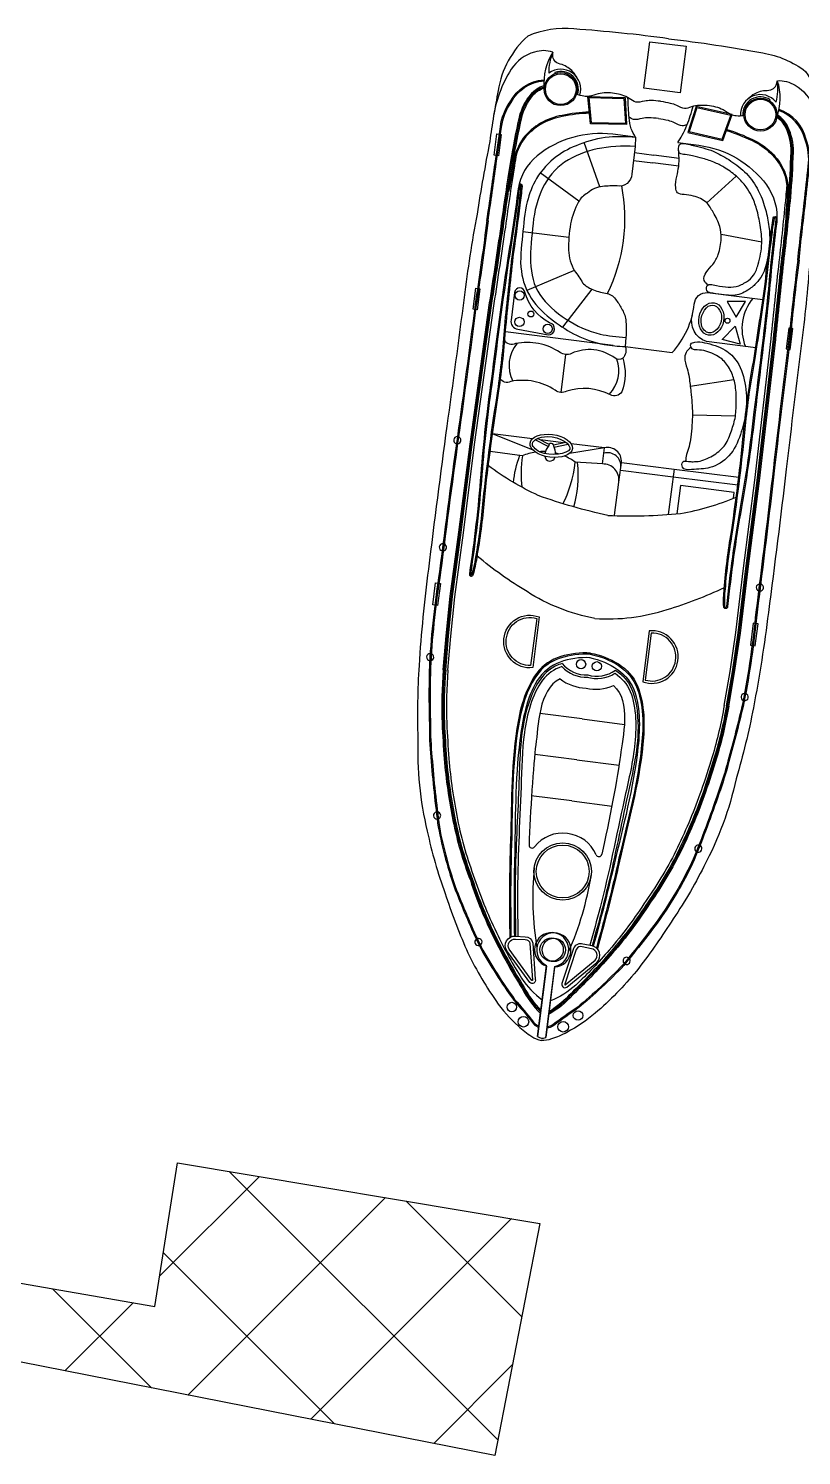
# Model space of a CAD drawing. Header units: metres. Extents: x 310965 to 313670, y 1910114 to 1912300.
# Drawn here: x 312883.7 to 313001.6, y 1912057.9 to 1912275.7 of the extents above; entities that cross this region are included whole.
import ezdxf

# ---------------------------------------------------------------- set-up
doc = ezdxf.new("R2010")
doc.units = ezdxf.units.M
doc.layers.add('C-ANNO-TABL-TTBL', color=5, linetype='Continuous')

msp = doc.modelspace()

# ---------------------------------------------------------------- linework, layer by layer
at = {"color": 32, "true_color": 0xcd6928}
for p, q in [((312964.1, 1912268.79), (312964.04, 1912268.95)), ((312996.78, 1912264.63), (312996.87, 1912264.78)), ((312970.91, 1912251.5), (312968.48, 1912258.25)), ((312976.16, 1912256.72), (312979.12, 1912256.34)), ((312976.02, 1912255.53), (312978.97, 1912255.16)), ((312982.92, 1912254.65), (312978.97, 1912255.16)), ((312982.98, 1912255.85), (312979.12, 1912256.34)), ((312967.69, 1912249.3), (312961.8, 1912253.62)), ((312991.68, 1912253.15), (312987.21, 1912249.05)), ((312966.16, 1912243.78), (312959.14, 1912244.63)), ((312995.59, 1912243.06), (312989.38, 1912244.22)), ((312966.99, 1912238.75), (312959.76, 1912235.69)), ((312969.66, 1912235.88), (312965.19, 1912230.09)), ((312972.93, 1912227.27), (312956.49, 1912229.36)), ((312965.67, 1912225.91), (312964.93, 1912220.13)), ((312991.35, 1912222.06), (312984.69, 1912221.01)), ((312991.57, 1912216.51), (312985.01, 1912216.68)), ((312960.61, 1912213.06), (312954.52, 1912213.83)), ((312960.7, 1912211.33), (312954.52, 1912213.83)), ((312963.01, 1912211.87), (312961.01, 1912212.89)), ((312963.17, 1912212.19), (312961.39, 1912213.1)), ((312965.35, 1912212.45), (312961.76, 1912212.91)), ((312963.81, 1912212.11), (312965.7, 1912212.53)), ((312963.89, 1912211.76), (312966.03, 1912212.24)), ((312971.59, 1912211.66), (312966.24, 1912210.83)), ((312971.59, 1912211.66), (312966.51, 1912212.3)), ((312971.27, 1912209.21), (312971.59, 1912211.66)), ((312982.06, 1912207.26), (312991.93, 1912206.01)), ((312982.21, 1912208.44), (312992.08, 1912207.19)), ((312968.18, 1912170.3), (312961.72, 1912171.12)), ((312968.18, 1912170.3), (312974.64, 1912169.48)), ((312967.39, 1912164.05), (312960.95, 1912164.87)), ((312967.39, 1912164.05), (312973.83, 1912163.23)), ((312966.59, 1912157.8), (312960.42, 1912158.59)), ((312966.59, 1912157.8), (312972.76, 1912157.02))]:
    msp.add_line(p, q, dxfattribs=at)
for points in [[(312981.38, 1912274.1, 0.01736), (312966.93, 1912275.59, 0.12634), (312959.9, 1912274.51, 0.172899), (312955.38, 1912266.19, 0.013884), (312954.09, 1912258.42, 0.008973), (312952.15, 1912247.34, 0.01509), (312950.18, 1912234.63, -0.002245), (312947.55, 1912214.98, 0.003342), (312944.73, 1912193.15, 0.016984), (312943.31, 1912178.48, 0.024546), (312943.13, 1912167.36, 0.067942), (312944.56, 1912153.16, 0.033948), (312947.28, 1912143.68, 0.022001), (312950.53, 1912135.12, 0.042872), (312955.02, 1912127.33, 0.059514), (312958.46, 1912123.43, 0.046364), (312960.49, 1912121.85, 0.104882), (312961.94, 1912121.26, 0.104882)], [(312981.38, 1912274.1, -0.01736), (312995.73, 1912271.93, -0.12634), (313002.27, 1912269.12, -0.172899), (313004.57, 1912259.94, -0.013884), (313003.87, 1912252.09, -0.008973), (313002.97, 1912240.88, -0.01509), (313001.7, 1912228.08, 0.002245), (312999.33, 1912208.4, -0.003342), (312996.6, 1912186.56, -0.016984), (312994.31, 1912172, -0.024546), (312991.69, 1912161.19, -0.067942), (312986.76, 1912147.8, -0.033948), (312981.75, 1912139.3, -0.022001), (312976.46, 1912131.82, -0.042872), (312970.17, 1912125.4, -0.059514), (312965.86, 1912122.48, -0.046364), (312963.5, 1912121.47, -0.104882), (312961.94, 1912121.26, -0.104882)], [(312963.71, 1912272.05, 0.164393), (312960.92, 1912272.06, 0.188684), (312957.37, 1912269.45, 0.10758), (312954.6, 1912261.87)], [(312953.66, 1912246.36, 0.002942), (312954.9, 1912255.08, -0.002013), (312955.72, 1912260.64, -0.130442), (312957.22, 1912264.48, -0.261246), (312962.36, 1912267.85, -0.209197)], [(312953.84, 1912246.33, 0.002941), (312955.07, 1912255.06, -0.002014), (312955.9, 1912260.62, -0.130992), (312957.37, 1912264.39, -0.261832), (312962.38, 1912267.68, -0.261832)], [(312997.97, 1912267.7, -0.164393), (313000.67, 1912267.01, -0.188684), (313003.45, 1912263.59, -0.10758), (313004.24, 1912255.56)], [(312947.01, 1912177.79), (312947.43, 1912183.01), (312948.07, 1912189.04), (312949.37, 1912198.81), (312951.08, 1912212.26), (312954.07, 1912233.78, 0.002601), (312955.82, 1912245.46, -0.004411), (312957.29, 1912255.38, -0.013009), (312958.62, 1912262.16, -0.113396), (312960.39, 1912265.65, -0.146005), (312962.37, 1912266.97, -1.595219)], [(312947.19, 1912177.78), (312947.6, 1912182.99), (312948.24, 1912189.01), (312949.55, 1912198.79), (312951.26, 1912212.23), (312954.25, 1912233.76, 0.002601), (312955.99, 1912245.43, -0.004411), (312957.47, 1912255.35, -0.013003), (312958.79, 1912262.12, -0.113337), (312960.52, 1912265.54, -0.144821), (312962.39, 1912266.78, -0.138987)], [(312947.37, 1912177.76), (312947.78, 1912182.98), (312948.42, 1912188.99), (312949.73, 1912198.77), (312951.43, 1912212.21), (312954.42, 1912233.73, 0.002601), (312956.17, 1912245.41, -0.00441), (312957.64, 1912255.32, -0.012997), (312958.97, 1912262.08, -0.113276), (312960.66, 1912265.42, -0.142458), (312962.41, 1912266.6, -0.142458)], [(312969.3, 1912262.92, 0.043195), (312965.13, 1912262.4, 0.183415), (312959.2, 1912258.94, 0.094511), (312957.65, 1912255.39)], [(313001.09, 1912240.32, -0.002941), (313002.08, 1912249.08, 0.002014), (313002.67, 1912254.67, 0.130992), (313002.19, 1912258.69, 0.261832), (312998.16, 1912263.13, 0.261832)], [(313001.27, 1912240.3, -0.002942), (313002.25, 1912249.06, 0.002013), (313002.84, 1912254.65, 0.130442), (313002.36, 1912258.74, 0.261246), (312998.22, 1912263.29, 0.209197)], [(312969.31, 1912262.74, 0.043334), (312965.16, 1912262.23, 0.18333), (312959.34, 1912258.83, 0.123985), (312957.63, 1912254.17, -0.015377), (312956.94, 1912250.73)], [(312990.2, 1912172.32), (312991.1, 1912177.47), (312991.99, 1912183.45), (312993.17, 1912193.25), (312994.88, 1912206.69), (312997.37, 1912228.27, -0.002601), (312998.6, 1912240.01, 0.00441), (312999.66, 1912249.98, 0.012997), (313000.06, 1912256.85, 0.113276), (312999.26, 1912260.52, 0.142458), (312997.87, 1912262.1, 0.142458)], [(312990.37, 1912172.29), (312991.28, 1912177.44), (312992.16, 1912183.43), (312993.35, 1912193.22), (312995.06, 1912206.67), (312997.55, 1912228.25, -0.002601), (312998.78, 1912239.99, 0.004411), (312999.83, 1912249.97, 0.013003), (313000.24, 1912256.85, 0.113337), (312999.42, 1912260.59, 0.144821), (312997.93, 1912262.27, 0.138987)], [(312990.55, 1912172.26), (312991.45, 1912177.41), (312992.34, 1912183.41), (312993.52, 1912193.2), (312995.23, 1912206.64), (312997.72, 1912228.23, -0.002601), (312998.96, 1912239.97, 0.004411), (313000.01, 1912249.95, 0.013009), (313000.42, 1912256.85, 0.113396), (312999.58, 1912260.67, 0.146005), (312997.99, 1912262.44, 1.595219)], [(312976.35, 1912259.08), (312972.85, 1912259.52, 0.202722), (312961.31, 1912256.24, 0.178768), (312958.42, 1912251.19, -0.010028), (312956.79, 1912240.28, 0.005356), (312954.35, 1912222.25, 0.016605), (312952.72, 1912207.62, -0.018921), (312950.98, 1912192.45, 0.925873), (312951.55, 1912192.28, 0.041202), (312952.15, 1912194.94, 0.024461), (312953.27, 1912203.63, -0.012888), (312955.49, 1912220.35, 0.019359), (312956.55, 1912230.16, -0.002375), (312957.76, 1912241.52, 0.006386), (312958.74, 1912248.73, 0.013656), (312959.07, 1912251.62, 0.862706), (312958.53, 1912251.75, -0.648089)], [(312976.35, 1912259.08), (312976.28, 1912257.66), (312975.76, 1912253.42, -0.448043), (312973.52, 1912251.65, 0.025561), (312971.31, 1912251.56, 0.15676), (312968.99, 1912250.55, 0.144288), (312967.65, 1912249.21, 0.079427), (312966.43, 1912245.84, 0.054179), (312966.12, 1912241.82, 0.127294), (312967.03, 1912238.7, -0.025195), (312968.26, 1912236.86, 0.112656), (312969.68, 1912235.88, 0.061652), (312971.76, 1912235.28, -0.222278), (312973.27, 1912234.37, -0.049109), (312974.2, 1912232.94, -0.09997), (312974.84, 1912231.23, -0.045992), (312974.87, 1912228.53), (312974.77, 1912227.12)], [(312990.21, 1912260.09, -0.043334), (312994.1, 1912258.55, -0.18333), (312998.89, 1912253.81, -0.123985), (312999.38, 1912248.86, 0.015377), (312999.19, 1912245.36)], [(312990.27, 1912260.25, -0.043195), (312994.18, 1912258.71, -0.183415), (312999.05, 1912253.87, -0.094511), (312999.66, 1912250.04)], [(312947.72, 1912177.73), (312948.13, 1912182.95), (312948.77, 1912188.95), (312950.08, 1912198.72), (312951.79, 1912212.16), (312954.77, 1912233.68, 0.002601), (312956.52, 1912245.36, -0.00441), (312957.99, 1912255.27, -0.002867), (312958.25, 1912256.76, -0.002867)], [(312982.79, 1912258.26), (312985.98, 1912257.85, -0.202722), (312996.33, 1912251.79, -0.178768), (312997.87, 1912246.17, 0.010028), (312996.72, 1912235.2, -0.005356), (312994.57, 1912217.13, -0.016605), (312992.49, 1912202.56, 0.018921), (312990.38, 1912187.44, -0.925873), (312989.78, 1912187.42, -0.041202), (312989.87, 1912190.15, -0.024461), (312990.96, 1912198.84, 0.012888), (312992.98, 1912215.58, -0.019359), (312994.42, 1912225.35, 0.002375), (312996.09, 1912236.65, -0.006386), (312996.94, 1912243.87, -0.013656), (312997.35, 1912246.75, -0.862706), (312997.9, 1912246.74, 0.648089)], [(312958.7, 1912251.69, 0.016488), (312958.59, 1912251.16, -0.010023), (312956.97, 1912240.25, 0.005356), (312954.52, 1912222.22, 0.016607), (312952.89, 1912207.6, -0.018921), (312951.15, 1912192.42, -0.01143), (312951.15, 1912192.41, 0.913283), (312951.38, 1912192.34, 0.041174), (312951.97, 1912194.97, 0.024478), (312953.09, 1912203.64, -0.012889), (312955.32, 1912220.37, 0.019362), (312956.37, 1912230.18, -0.002377), (312957.59, 1912241.54, 0.006391), (312958.56, 1912248.75, 0.013664), (312958.89, 1912251.64, -0.000701), (312958.89, 1912251.64, 0.819976), (312958.7, 1912251.69, 0.819976)], [(312989.85, 1912172.38), (312990.75, 1912177.53), (312991.64, 1912183.5), (312992.82, 1912193.29), (312994.53, 1912206.73), (312997.02, 1912228.31, -0.002601), (312998.25, 1912240.05, 0.00441), (312999.3, 1912250.01, 0.002867), (312999.42, 1912251.52, 0.002867)], [(312953.66, 1912246.36, -0.006425), (312951.97, 1912234.34, -0.002217), (312949.34, 1912214.73, 0.003368), (312946.42, 1912192.74, 0.024633), (312944.9, 1912178.85, 0.015037), (312944.88, 1912169.61, 0.025439), (312945.1, 1912164.46, 0.013843), (312946.23, 1912153.79, 0.040266), (312948.88, 1912144.1, 0.016729), (312952.61, 1912135.47, 0.029739), (312957.75, 1912127.4, -0.01525), (312960.64, 1912123.94, 0.132389), (312961.28, 1912123.42, 0.028442), (312961.58, 1912123.28, 0.028442)], [(312953.84, 1912246.33, -0.006424), (312952.15, 1912234.32, -0.002217), (312949.52, 1912214.71, 0.003368), (312946.59, 1912192.72, 0.024633), (312945.08, 1912178.84, 0.015038), (312945.05, 1912169.61, 0.025461), (312945.28, 1912164.48, 0.013839), (312946.41, 1912153.82, 0.040238), (312949.04, 1912144.16, 0.016715), (312952.76, 1912135.55, 0.029693), (312957.89, 1912127.51, -0.015234), (312960.78, 1912124.05, 0.134036), (312961.35, 1912123.58, 0.024879), (312961.6, 1912123.46, 0.024879)], [(312997.73, 1912246.73, -0.016488), (312997.7, 1912246.19, 0.010023), (312996.54, 1912235.22, -0.005356), (312994.39, 1912217.15, -0.016607), (312992.31, 1912202.59, 0.018921), (312990.2, 1912187.45, 0.01143), (312990.2, 1912187.45, -0.913283), (312989.96, 1912187.44, -0.041174), (312990.04, 1912190.13, -0.024478), (312991.13, 1912198.81, 0.012889), (312993.16, 1912215.56, -0.019362), (312994.59, 1912225.32, 0.002377), (312996.26, 1912236.63, -0.006391), (312997.12, 1912243.85, -0.013664), (312997.52, 1912246.72, 0.000701), (312997.52, 1912246.73, -0.819976), (312997.73, 1912246.73, -0.819976)], [(313001.27, 1912240.3, 0.006425), (312999.9, 1912228.25, 0.002217), (312997.54, 1912208.6, -0.003368), (312994.87, 1912186.58, -0.024633), (312992.86, 1912172.76, -0.015037), (312990.57, 1912163.8, -0.025439), (312989.06, 1912158.87, -0.013843), (312985.3, 1912148.82, -0.040266), (312980.31, 1912140.1, -0.016729), (312974.54, 1912132.68, -0.029739), (312967.54, 1912126.15, 0.01525), (312963.88, 1912123.53, -0.132389), (312963.13, 1912123.18, -0.028442), (312962.81, 1912123.13, -0.028442)], [(313001.09, 1912240.33, 0.006424), (312999.72, 1912228.27, 0.002217), (312997.36, 1912208.62, -0.003368), (312994.69, 1912186.6, -0.024633), (312992.68, 1912172.79, -0.015038), (312990.4, 1912163.85, -0.025461), (312988.89, 1912158.93, -0.013839), (312985.14, 1912148.9, -0.040238), (312980.16, 1912140.2, -0.016715), (312974.41, 1912132.8, -0.029693), (312967.43, 1912126.29, 0.015234), (312963.77, 1912123.67, -0.134036), (312963.1, 1912123.36, -0.024879), (312962.83, 1912123.31, -0.024879)], [(312974.77, 1912227.12), (312981.91, 1912226.21, 0.158322), (312985.3, 1912233.59, -0.417676), (312987.33, 1912235.36), (312995.75, 1912234.29)], [(312994.66, 1912226.95), (312987.17, 1912227.9, -0.406088), (312985.01, 1912231.97)], [(312974.77, 1912227.12, -0.291269), (312974.37, 1912225.35, -0.299867), (312973.21, 1912225.35, 0.273478), (312966.57, 1912226.08, -0.28657), (312964.81, 1912226.24, 0.198759), (312958.03, 1912227.58, -0.45148), (312956.39, 1912228.11, -1.463971)], [(312974.39, 1912225.38, -0.164009), (312974.23, 1912220.23, -0.407559), (312972.5, 1912219.75, 0.20466), (312965.83, 1912220.3, -0.28657), (312964.07, 1912220.46, 0.198759), (312957.3, 1912221.8, -0.45148), (312955.66, 1912222.33, -1.463971)], [(312973.79, 1912206.46), (312974.07, 1912208.67, 0.545737), (312971.48, 1912210.84, 0.282905)], [(312974.07, 1912208.67), (312974.17, 1912209.46, 0.516839), (312971.59, 1912211.66, 0.282905)], [(312972.13, 1912201.37, -0.033687), (312961.5, 1912204.4, -0.051879), (312953.88, 1912208.95, -1.92312)], [(312973.14, 1912201.38), (312973.79, 1912206.46, 0.462925), (312971.27, 1912209.21), (312967.14, 1912209.48)], [(312972.13, 1912201.37, 0.033687), (312983.18, 1912201.65, 0.051879), (312991.69, 1912204.14, 1.92312)], [(312970.13, 1912185.64, -0.096403), (312959.78, 1912189.73, -0.040538), (312952.19, 1912195.16, -1.92312)], [(312970.13, 1912185.64, 0.096403), (312981.17, 1912187.01, 0.040538), (312989.88, 1912190.37, 1.92312)], [(312961.63, 1912185.87), (312960.65, 1912178.13, -0.483063), (312956.26, 1912182.53, -0.50024), (312961.63, 1912185.87, -0.418424)], [(312978.41, 1912183.73), (312977.43, 1912175.99, 0.483063), (312982.78, 1912179.16, 0.50024), (312978.41, 1912183.73, 0.418424)], [(312947.01, 1912177.79, 0.031596), (312946.82, 1912169.63, 0.004928), (312947.14, 1912164.2, 0.02844), (312948.48, 1912154.83, 0.042875), (312951.13, 1912145.68, 0.035347), (312954.73, 1912136.88, 0.024093), (312959.03, 1912129.17, 0.079837), (312961.84, 1912125.36)], [(312947.19, 1912177.77, 0.031592), (312947, 1912169.64, 0.004926), (312947.32, 1912164.21, 0.028436), (312948.65, 1912154.86, 0.042895), (312951.29, 1912145.74, 0.035363), (312954.88, 1912136.96, 0.024111), (312959.18, 1912129.25, 0.077658), (312961.87, 1912125.59, 0.077658)], [(312947.37, 1912177.76, 0.031588), (312947.17, 1912169.64, 0.004924), (312947.5, 1912164.23, 0.028433), (312948.83, 1912154.9, 0.042917), (312951.46, 1912145.8, 0.035379), (312955.04, 1912137.04, 0.02413), (312959.34, 1912129.34, 0.075408), (312961.9, 1912125.81, 0.075408)], [(312947.72, 1912177.73, 0.031581), (312947.53, 1912169.66, 0.00492), (312947.85, 1912164.26, 0.028426), (312949.17, 1912154.97, 0.042959), (312951.79, 1912145.92, 0.035411), (312955.36, 1912137.19, 0.028829), (312958.96, 1912130.73, 0.092336), (312962.11, 1912127.46, 0.080328)], [(312990.55, 1912172.26, -0.031596), (312988.69, 1912164.3, -0.004928), (312987.02, 1912159.13, -0.02844), (312983.38, 1912150.39, -0.042875), (312978.53, 1912142.2, -0.035347), (312972.84, 1912134.58, -0.024093), (312966.75, 1912128.18, -0.079837), (312963.07, 1912125.21)], [(312990.37, 1912172.28, -0.031592), (312988.52, 1912164.36, -0.004926), (312986.85, 1912159.19, -0.028436), (312983.22, 1912150.47, -0.042895), (312978.38, 1912142.3, -0.035363), (312972.71, 1912134.69, -0.024111), (312966.62, 1912128.31, -0.077658), (312963.1, 1912125.43, -0.077658)], [(312990.2, 1912172.31, -0.031588), (312988.35, 1912164.41, -0.004924), (312986.69, 1912159.25, -0.028433), (312983.06, 1912150.55, -0.042917), (312978.24, 1912142.39, -0.035379), (312972.58, 1912134.81, -0.02413), (312966.49, 1912128.43, -0.075408), (312963.13, 1912125.65, -0.075408)], [(312989.85, 1912172.37, -0.031581), (312988.02, 1912164.51, -0.00492), (312986.35, 1912159.36, -0.028426), (312982.74, 1912150.7, -0.042959), (312977.94, 1912142.59, -0.035411), (312972.31, 1912135.04, -0.028829), (312967.21, 1912129.68, -0.092336), (312963.34, 1912127.3, -0.080328)], [(312958.04, 1912137.16), (312959.47, 1912137.08, -0.382221), (312960.67, 1912136.1), (312961.04, 1912130.59, -0.786544), (312960.2, 1912130.08), (312956.69, 1912134.9, -0.616464), (312958.04, 1912137.16, -3.844907)], [(312969.7, 1912135.68), (312968.3, 1912135.96, 0.382221), (312966.89, 1912135.3), (312965.15, 1912130.07, 0.786544), (312965.84, 1912129.36), (312970.44, 1912133.15, 0.616464), (312969.7, 1912135.68, 3.844907)]]:
    msp.add_lwpolyline(points, format="xyb", dxfattribs=at)
for points in [[(312984.04, 1912272.95), (312983.14, 1912265.85), (312977.6, 1912266.55), (312978.51, 1912273.65)], [(312974.73, 1912265.15), (312974.97, 1912261), (312969.46, 1912261.12), (312969.08, 1912265.31)], [(312974.56, 1912264.98), (312974.78, 1912261.19), (312969.62, 1912261.29), (312969.27, 1912265.13)], [(312985.57, 1912263.78), (312984.3, 1912259.82), (312989.67, 1912258.55), (312991.08, 1912262.52)], [(312985.69, 1912263.57), (312984.53, 1912259.95), (312989.55, 1912258.76), (312990.85, 1912262.39)], [(312991.7, 1912231.59), (312993.11, 1912234.02), (312990.3, 1912234.02)], [(312991.53, 1912230.23), (312992.28, 1912227.51), (312989.56, 1912228.22)]]:
    msp.add_lwpolyline(points, close=True, dxfattribs=at)
for points in [[(312955.07, 1912256.28), (312954.76, 1912256.32), (312955.17, 1912259.57), (312955.55, 1912259.52)], [(312955.73, 1912259.49), (312955.85, 1912259.48), (312955.44, 1912256.24), (312955.25, 1912256.26)], [(312951.77, 1912232.8), (312951.54, 1912232.83), (312951.95, 1912236.04), (312952.22, 1912236)], [(312952.4, 1912235.98), (312952.58, 1912235.96), (312952.17, 1912232.75), (312951.95, 1912232.78)], [(312999.89, 1912229.94), (312999.72, 1912229.96), (312999.31, 1912226.76), (312999.53, 1912226.73)], [(312999.71, 1912226.71), (312999.93, 1912226.68), (313000.34, 1912229.88), (313000.07, 1912229.92)], [(312959.06, 1912210.45), (312954.16, 1912211.14)], [(312974.17, 1912209.46), (312982.21, 1912208.44), (312981.32, 1912201.5)], [(312974.02, 1912208.28), (312982.06, 1912207.26)], [(312991.26, 1912203.97), (312991.38, 1912204.88), (312983.17, 1912205.93), (312982.62, 1912201.6)], [(312945.7, 1912187.69), (312945.4, 1912187.73), (312945.83, 1912191.08), (312946.16, 1912191.04)], [(312946.33, 1912191.01), (312946.56, 1912190.98), (312946.14, 1912187.63), (312945.88, 1912187.66)], [(312994.52, 1912184.89), (312994.29, 1912184.92), (312993.86, 1912181.56), (312994.11, 1912181.53)], [(312994.29, 1912181.51), (312994.59, 1912181.47), (312995.02, 1912184.82), (312994.69, 1912184.86)], [(312961.39, 1912121.86), (312962.77, 1912132.69)], [(312962.76, 1912132.6), (312961.39, 1912121.86)], [(312962.63, 1912121.7), (312964, 1912132.53)], [(312963.99, 1912132.45), (312962.63, 1912121.7)]]:
    msp.add_lwpolyline(points, dxfattribs=at)
for points in [[(312963.02, 1912228.91, 0.917705), (312963.23, 1912230.74, -0.209704), (312959.46, 1912235.44, 0.850912), (312957.89, 1912235.4), (312957.35, 1912231.18, 0.435659), (312958.37, 1912229.79)], [(312961.25, 1912185.63), (312960.33, 1912178.46, -0.460147), (312956.62, 1912182.5, -0.47706)], [(312978.73, 1912183.4), (312977.82, 1912176.24, 0.460147), (312982.43, 1912179.22, 0.47706)], [(312958.01, 1912136.72), (312959.47, 1912136.64, -0.383069), (312960.23, 1912136.04), (312960.61, 1912130.48, -0.853636), (312960.53, 1912130.38), (312957.06, 1912135.15, -0.613527)], [(312969.62, 1912135.24), (312968.19, 1912135.53, 0.383069), (312967.3, 1912135.14), (312965.55, 1912129.85, 0.853636), (312965.6, 1912129.73), (312970.15, 1912133.48, 0.613527)]]:
    msp.add_lwpolyline(points, format="xyb", close=True, dxfattribs=at)
for centre, radius in [((312964.92, 1912266.41), 2.52), ((312964.92, 1912266.41), 2.34), ((312995.39, 1912262.53), 2.52), ((312995.39, 1912262.53), 2.34), ((312958.66, 1912234.93), 0.703), ((312960.36, 1912232.1), 0.455), ((312958.62, 1912230.89), 0.703), ((312962.94, 1912229.84), 0.703), ((312990.36, 1912231.07), 0.377), ((312968.02, 1912178.65), 0.706), ((312970.43, 1912178.34), 0.706), ((312965.22, 1912147.03), 4.38), ((312965.22, 1912147.03), 4.38), ((312965.22, 1912147.03), 4.03), ((312965.22, 1912147.03), 4.03), ((312963.53, 1912135.1), 1.78), ((312963.87, 1912135.06), 1.78), ((312957.46, 1912126.34), 0.724), ((312967.56, 1912125.05), 0.724), ((312959.23, 1912124.1), 0.806), ((312965.29, 1912123.33), 0.806)]:
    msp.add_circle(centre, radius, dxfattribs=at)
for centre, radius, start, end in [((312970.48, 1912267.56), 8.12, 146.4233, 186.7589), ((312971.21, 1912268.93), 8.12, 157.3967, 180.6292), ((312964.92, 1912266.41), 3.05, 342.0804, 126.982), ((312964.92, 1912266.41), 2.7, 342.0804, 109.0303), ((312989.93, 1912266.55), 8.12, 344.88, 8.1125), ((312990.29, 1912265.04), 8.12, 338.7503, 19.0859), ((312995.39, 1912262.53), 3.05, 38.5272, 183.4288), ((312995.39, 1912262.53), 2.7, 56.4789, 183.4288), ((312948.93, 1912246.68), 25.79, 333.6541, 11.1267), ((312999.79, 1912229.86), 7.22, 140.2231, 202.1106), ((312962.21, 1912224.25), 5.18, 139.379, 207.5265), ((312968.6, 1912223.44), 5.18, 315.9546, 20.1588), ((312949.14, 1912212.84), 0.548, 88.8499, 255.3524), ((312949.14, 1912212.84), 0.548, 273.9766, 70.2257), ((312962.25, 1912202.91), 8.19, 98.1888, 112.9446), ((312962.25, 1912202.91), 8.19, 87.6571, 93.9964), ((312965.32, 1912210.23), 2.87, 141.1592, 168.7993), ((312963.47, 1912211.98), 0.384, 352.7546, 172.7546), ((312961.24, 1912210.75), 2.87, 358.3571, 24.35), ((312962.25, 1912202.91), 8.19, 72.7037, 76.9436), ((312965.32, 1912210.23), 2.87, 176.3698, 176.6391), ((312963.27, 1912210.46), 0.8, 183.5569, 341.9024), ((312961.24, 1912210.75), 2.87, 348.87, 349.1393), ((312962.25, 1912202.91), 8.19, 53.3796, 66.7306), ((312946.94, 1912196.5), 0.548, 87.6254, 257.7245), ((312946.94, 1912196.5), 0.548, 276.3847, 68.9652), ((312995.3, 1912190.35), 0.548, 96.544, 249.1245), ((312995.3, 1912190.35), 0.548, 267.7847, 77.8838), ((312945, 1912179.74), 0.548, 91.0284, 261.435), ((312945, 1912179.74), 0.548, 280.0939, 72.3695), ((312968.91, 1912181.97), 5.31, 223.7164, 271.4661), ((312968.91, 1912181.97), 4.96, 220.259, 271.4661), ((312968.96, 1912181.69), 6.69, 231.8787, 268.4811), ((312970.4, 1912181.79), 5.31, 254.043, 301.7928), ((312970.4, 1912181.79), 4.96, 254.043, 305.2502), ((312970.28, 1912181.52), 6.69, 257.0281, 293.6304), ((312992.98, 1912173.64), 0.548, 93.1396, 245.4153), ((312992.98, 1912173.64), 0.548, 264.0741, 74.4807), ((312946.06, 1912155.57), 0.548, 103.0431, 271.1387), ((312946.06, 1912155.57), 0.548, 289.7738, 84.408), ((312965.13, 1912147.6), 5.27, 81.0142, 142.8154), ((312965.45, 1912147.56), 5.27, 22.6938, 84.4949), ((312960.56, 1912151.06), 0.466, 177.0922, 323.56), ((312985.91, 1912150.5), 0.548, 81.1012, 235.7354), ((312985.91, 1912150.5), 0.548, 254.3704, 62.4661), ((313007.18, 1912143.01), 46.53, 174.3564, 189.4272), ((312970.74, 1912149.76), 0.466, 201.9492, 348.4169), ((312923.59, 1912153.64), 46.53, 336.082, 351.1528), ((312952.37, 1912136.26), 0.548, 127.3821, 282.5242), ((312952.37, 1912136.26), 0.548, 301.1619, 108.7443), ((312963.53, 1912135.1), 2.61, 280.4211, 252.8706), ((312963.87, 1912135.06), 2.61, 272.6386, 245.0881), ((312974.97, 1912133.39), 0.548, 56.7648, 224.3472), ((312974.97, 1912133.39), 0.548, 242.985, 38.1271), ((312962.12, 1912122.62), 1.05, 226.6619, 298.8472), ((312962.12, 1912122.62), 1.05, 226.6619, 298.8472)]:
    msp.add_arc(centre, radius, start, end, dxfattribs=at)
for centre, major_axis, ratio in [((312987.89, 1912231.33), (-0.43, -2.47), 0.758117), ((312963.47, 1912211.98), (-3.23, 0.41), 0.533092)]:
    msp.add_ellipse(centre, major_axis=major_axis, ratio=ratio, dxfattribs=at)
for start_param, end_param in [(4.712389, 5.232342), (0.830012, 1.576846)]:
    msp.add_ellipse((312963.1, 1912209.94), major_axis=(-1.21, -9.49), ratio=0.425319, start_param=start_param, end_param=end_param, dxfattribs=at)
for points in [[(312967.43, 1912268.13), (312966.77, 1912269.06), (312965.12, 1912270.15), (312964.13, 1912270.6), (312963.72, 1912271.36), (312963.71, 1912272.05)], [(312993.38, 1912264.83), (312994.25, 1912265.57), (312996.12, 1912266.21), (312997.2, 1912266.39), (312997.79, 1912267.03), (312997.97, 1912267.7)], [(312980.16, 1912264.56), (312978.68, 1912264.67), (312977.68, 1912264.58), (312976.37, 1912264.43), (312975.37, 1912264.98), (312973.12, 1912265.75), (312970.61, 1912265.7), (312969.29, 1912265.34), (312968.46, 1912265.32), (312967.32, 1912265.64)], [(312976.35, 1912259.08), (312975.67, 1912260.37), (312975.36, 1912262.03), (312975.18, 1912265.09)], [(312980.16, 1912264.56), (312981.63, 1912264.29), (312982.57, 1912263.96), (312983.8, 1912263.49), (312984.91, 1912263.76), (312987.28, 1912263.95), (312989.7, 1912263.28), (312990.89, 1912262.59), (312991.68, 1912262.37), (312992.87, 1912262.39)], [(312982.79, 1912258.26), (312983.46, 1912259.38), (312984.18, 1912260.91), (312985.12, 1912263.82)], [(312976.35, 1912259.08), (312972.3, 1912259.09), (312967.71, 1912257.97), (312964.28, 1912256.12), (312961.24, 1912252.78), (312959.81, 1912249.23), (312959.09, 1912244.09), (312958.91, 1912238.62), (312960.42, 1912234.5), (312963.83, 1912231.06), (312967.34, 1912228.85), (312971.54, 1912227.46), (312974.77, 1912227.12)], [(312987.36, 1912236.51), (312986.81, 1912237.23), (312987.1, 1912238.45), (312988.14, 1912239.67), (312988.94, 1912241.19), (312989.39, 1912243.65), (312989.2, 1912245.44), (312988.17, 1912247.62), (312987.15, 1912249.1), (312985.19, 1912250.1), (312983.73, 1912250.33), (312982.74, 1912250.59), (312982.46, 1912251.37), (312982.63, 1912253.08), (312982.96, 1912256.34), (312983.05, 1912257.98), (312984.87, 1912257.88), (312988.19, 1912256.93), (312990.54, 1912255.65), (312992.96, 1912253.81), (312994.87, 1912251.28), (312995.98, 1912248.68), (312996.58, 1912246.09), (312996.8, 1912243.45), (312996.5, 1912240.7), (312995.65, 1912238.01), (312994.7, 1912236.74), (312993.44, 1912235.72), (312991.24, 1912234.94), (312989.85, 1912235.04), (312988.13, 1912235.26), (312987.22, 1912235.66), (312987.36, 1912236.51), (312988.2, 1912236.53), (312990.06, 1912236.24), (312991.68, 1912236.3), (312993.24, 1912237.01), (312994.35, 1912238.04), (312995.04, 1912239.68), (312995.58, 1912242.9), (312995.36, 1912245.64), (312994.8, 1912248.13), (312994.03, 1912250.18), (312993.19, 1912251.51), (312991.88, 1912252.97), (312990.01, 1912254.37), (312988.48, 1912255.17), (312986.61, 1912255.83), (312985.03, 1912256.22), (312983.91, 1912256.44), (312983.06, 1912256.66), (312982.88, 1912257.17)], [(312985.11, 1912209.56), (312984.42, 1912209.6), (312983.55, 1912209.52), (312983.49, 1912208.71), (312984.87, 1912208.36), (312987.67, 1912208.67), (312990.58, 1912210.45), (312992.33, 1912213.71), (312993.15, 1912217.01), (312993.1, 1912221.08), (312991.82, 1912224.81), (312989.99, 1912226.6), (312986.86, 1912227.71), (312985.4, 1912227.81), (312984.78, 1912227.51), (312984.99, 1912226.78), (312985.74, 1912226.62), (312988.27, 1912225.98), (312989.89, 1912224.85), (312991.01, 1912223.07), (312991.56, 1912221.11), (312991.69, 1912218.57), (312991.51, 1912216.16), (312990.86, 1912214.02), (312989.84, 1912211.92), (312988.06, 1912210.47), (312985.9, 1912209.61), (312985.11, 1912209.56)], [(312984.8, 1912227.06), (312984.16, 1912226.41), (312983.83, 1912225.49), (312984.2, 1912223.79), (312984.5, 1912222.42), (312984.78, 1912220.21), (312985.01, 1912216.87), (312984.94, 1912215.11), (312984.78, 1912213.29), (312984.49, 1912211.89), (312984.11, 1912210.64), (312983.97, 1912209.65)]]:
    msp.add_spline(points, degree=3, dxfattribs=at)
for points, knots in [([(312979.83, 1912261.92), (312979.33, 1912261.98), (312978.5, 1912262.07), (312977.25, 1912261.97), (312976.18, 1912261.62), (312975.57, 1912261.98), (312975.35, 1912262.13)], [0, 0, 0, 0, 0.00840925, 0.01405459, 0.02148076, 0.02583256, 0.02583256, 0.02583256, 0.02583256]), ([(312979.83, 1912261.92), (312980.32, 1912261.85), (312981.15, 1912261.73), (312982.34, 1912261.32), (312983.29, 1912260.72), (312983.96, 1912260.92), (312984.21, 1912261)], [0, 0, 0, 0, 0.00840925, 0.01405459, 0.02148076, 0.02583256, 0.02583256, 0.02583256, 0.02583256]), ([(312976.28, 1912257.66), (312972.22, 1912257.86), (312968.49, 1912257.26), (312962.54, 1912253.25), (312961.12, 1912249.81), (312960.27, 1912241.96), (312959.79, 1912237.86), (312963.72, 1912232.24), (312967.34, 1912229.92), (312972.17, 1912228.74), (312973.46, 1912228.63), (312974.87, 1912228.53)], [0, 0, 0, 0, 0.0684102, 0.0684102, 0.1368204, 0.1368204, 0.2052306, 0.2052306, 0.2736407, 0.2736407, 0.2974604, 0.2974604, 0.2974604, 0.2974604]), ([(312987.52, 1912229.21), (312988.34, 1912229.07), (312989.4, 1912230.16), (312989.5, 1912232.74), (312988.62, 1912233.66), (312986.89, 1912233.18), (312986.11, 1912231.64), (312986.56, 1912229.76), (312987.03, 1912229.29), (312987.52, 1912229.21)], [0, 0, 0, 0, 1.743273, 1.743273, 3.486547, 3.486547, 5.22982, 5.22982, 6.283185, 6.283185, 6.283185, 6.283185]), ([(312960.59, 1912212.35), (312960.54, 1912211.98), (312960.93, 1912211.43), (312963.37, 1912210.29), (312966.01, 1912210.76), (312966.6, 1912212.15), (312964.87, 1912213.41), (312961.59, 1912213.39), (312960.65, 1912212.82), (312960.59, 1912212.35)], [0, 0, 0, 0, 1.031451, 1.031451, 2.992455, 2.992455, 4.95346, 4.95346, 6.283185, 6.283185, 6.283185, 6.283185]), ([(312969.46, 1912180.36), (312966.42, 1912180.49), (312963.12, 1912179.81), (312959.43, 1912174.78), (312958.66, 1912171.64), (312957.26, 1912162.65), (312957.46, 1912156.77), (312957.06, 1912146.18), (312957.08, 1912141.64), (312957.15, 1912136.93)], [0, 0, 0, 0, 0.0462196, 0.0462196, 0.0924392, 0.0924392, 0.1947325, 0.1947325, 0.2709084, 0.2709084, 0.2709084, 0.2709084]), ([(312969.45, 1912180.18), (312966.32, 1912180.32), (312963, 1912179.52), (312959.4, 1912174.26), (312958.71, 1912171.03), (312957.41, 1912161.99), (312957.58, 1912156.08), (312957.24, 1912145.75), (312957.26, 1912141.48), (312957.33, 1912137.03)], [0, 0, 0, 0, 0.0480884, 0.0480884, 0.0961768, 0.0961768, 0.1985377, 0.1985377, 0.2704106, 0.2704106, 0.2704106, 0.2704106]), ([(312969.42, 1912180.19), (312972.48, 1912179.53), (312975.5, 1912177.93), (312977.68, 1912171.94), (312977.53, 1912168.64), (312976.52, 1912159.56), (312974.88, 1912153.88), (312972.63, 1912143.8), (312971.54, 1912139.66), (312970.36, 1912135.37)], [0, 0, 0, 0, 0.0480884, 0.0480884, 0.0961768, 0.0961768, 0.1985377, 0.1985377, 0.2704106, 0.2704106, 0.2704106, 0.2704106]), ([(312969.46, 1912180.36), (312972.43, 1912179.73), (312975.46, 1912178.24), (312977.78, 1912172.45), (312977.74, 1912169.21), (312976.84, 1912160.16), (312975.17, 1912154.51), (312972.91, 1912144.16), (312971.76, 1912139.78), (312970.51, 1912135.24)], [0, 0, 0, 0, 0.0462196, 0.0462196, 0.0924392, 0.0924392, 0.1947325, 0.1947325, 0.2709084, 0.2709084, 0.2709084, 0.2709084]), ([(312969.43, 1912179.65), (312966.23, 1912179.79), (312963.05, 1912178.88), (312959.65, 1912173.43), (312959.07, 1912170.1), (312957.91, 1912160.89), (312958.03, 1912154.84), (312957.77, 1912144.83), (312957.8, 1912140.98), (312957.85, 1912137.16)], [0, 0, 0, 0, 0.0508337, 0.0508337, 0.1016674, 0.1016674, 0.2060328, 0.2060328, 0.2709084, 0.2709084, 0.2709084, 0.2709084]), ([(312965.12, 1912178.77), (312964.48, 1912178.56), (312961.88, 1912177.36), (312958.72, 1912170.41), (312958.63, 1912159.89), (312957.88, 1912148.2), (312957.98, 1912140.37), (312958.03, 1912137.16)], [0.0234044, 0.0234044, 0.0234044, 0.0234044, 0.0350942, 0.0739111, 0.138251, 0.2165713, 0.2709084, 0.2709084, 0.2709084, 0.2709084]), ([(312965.07, 1912178.3), (312963.9, 1912177.87), (312962.89, 1912177.23), (312960.54, 1912174.05), (312959.77, 1912170.98), (312958.99, 1912165.46), (312958.97, 1912162.71), (312958.66, 1912154.35), (312958.32, 1912148.71), (312958.33, 1912141.13), (312958.35, 1912139.15), (312958.38, 1912137.16)], [0.0248254, 0.0248254, 0.0248254, 0.0248254, 0.0474598, 0.0474598, 0.0949196, 0.0949196, 0.1423794, 0.1423794, 0.237299, 0.237299, 0.2709084, 0.2709084, 0.2709084, 0.2709084]), ([(312969.31, 1912179.67), (312972.44, 1912179), (312975.29, 1912177.32), (312977.22, 1912171.19), (312976.95, 1912167.83), (312975.77, 1912158.62), (312974.14, 1912152.79), (312971.88, 1912143.04), (312970.9, 1912139.32), (312969.89, 1912135.63)], [0, 0, 0, 0, 0.0508337, 0.0508337, 0.1016674, 0.1016674, 0.2060328, 0.2060328, 0.2709084, 0.2709084, 0.2709084, 0.2709084]), ([(312964.83, 1912176.43), (312961.51, 1912174.81), (312961.49, 1912169.08), (312960.72, 1912163.45), (312960.28, 1912155.99), (312960.09, 1912151.07)], [0.0313661, 0.0313661, 0.0313661, 0.0313661, 0.1084744, 0.1084744, 0.1920729, 0.1920729, 0.1920729, 0.1920729]), ([(312973.2, 1912177.27), (312974.22, 1912176.56), (312975.04, 1912175.68), (312976.52, 1912172.02), (312976.49, 1912168.85), (312975.86, 1912163.32), (312975.19, 1912160.65), (312973.4, 1912152.47), (312972.33, 1912146.93), (312970.42, 1912139.59), (312969.9, 1912137.68), (312969.37, 1912135.77)], [0.0248254, 0.0248254, 0.0248254, 0.0248254, 0.0474598, 0.0474598, 0.0949196, 0.0949196, 0.1423794, 0.1423794, 0.237299, 0.237299, 0.2709084, 0.2709084, 0.2709084, 0.2709084]), ([(312973.26, 1912177.74), (312973.83, 1912177.37), (312976.05, 1912175.56), (312977.36, 1912168.04), (312974.82, 1912157.83), (312972.63, 1912146.32), (312970.56, 1912138.77), (312969.72, 1912135.67)], [0.0234044, 0.0234044, 0.0234044, 0.0234044, 0.0350942, 0.0739111, 0.138251, 0.2165713, 0.2709084, 0.2709084, 0.2709084, 0.2709084]), ([(312972.96, 1912175.4), (312975.76, 1912173), (312974.35, 1912167.45), (312973.69, 1912161.8), (312972.24, 1912154.47), (312971.2, 1912149.66)], [0.0313661, 0.0313661, 0.0313661, 0.0313661, 0.1084744, 0.1084744, 0.1920729, 0.1920729, 0.1920729, 0.1920729])]:
    msp.add_open_spline(points, degree=3, knots=knots, dxfattribs=at)
for points in [[(312957.7, 1912206.4), (312957.85, 1912207.75), (312958.17, 1912209.15), (312958.7, 1912210.56)], [(312966.91, 1912202.67), (312967.46, 1912204.65), (312967.76, 1912206.97), (312967.49, 1912209.44)]]:
    msp.add_open_spline(points, degree=3, dxfattribs=at)
at = {"layer": 'C-ANNO-TABL-TTBL'}
for p, q in [((312708.47, 1912114.26), (312903.01, 1912080.65)), ((312903.01, 1912080.65), (312906.45, 1912102.59)), ((312906.45, 1912102.59), (312961.73, 1912093.33)), ((312961.73, 1912093.33), (312954.85, 1912057.91)), ((312954.85, 1912057.91), (312878.41, 1912072.98))]:
    msp.add_line(p, q, dxfattribs=at)
at = {"layer": 'C-ANNO-TABL-TTBL', "linetype": 'Continuous'}
for p, q in [((312903.74, 1912085.3), (312918.94, 1912100.5)), ((312955.31, 1912060.3), (312914.34, 1912101.26)), ((312908.03, 1912067.14), (312938.17, 1912097.28)), ((312958.96, 1912079.1), (312941.31, 1912096.75)), ((312926.79, 1912063.45), (312957.4, 1912094.06)), ((312930.43, 1912062.73), (312904.3, 1912088.86)), ((312902.47, 1912068.24), (312887.36, 1912083.35)), ((312889.28, 1912070.84), (312899.67, 1912081.22)), ((312945.54, 1912059.75), (312957.53, 1912071.74))]:
    msp.add_line(p, q, dxfattribs=at)

doc.saveas('drawing.dxf')
